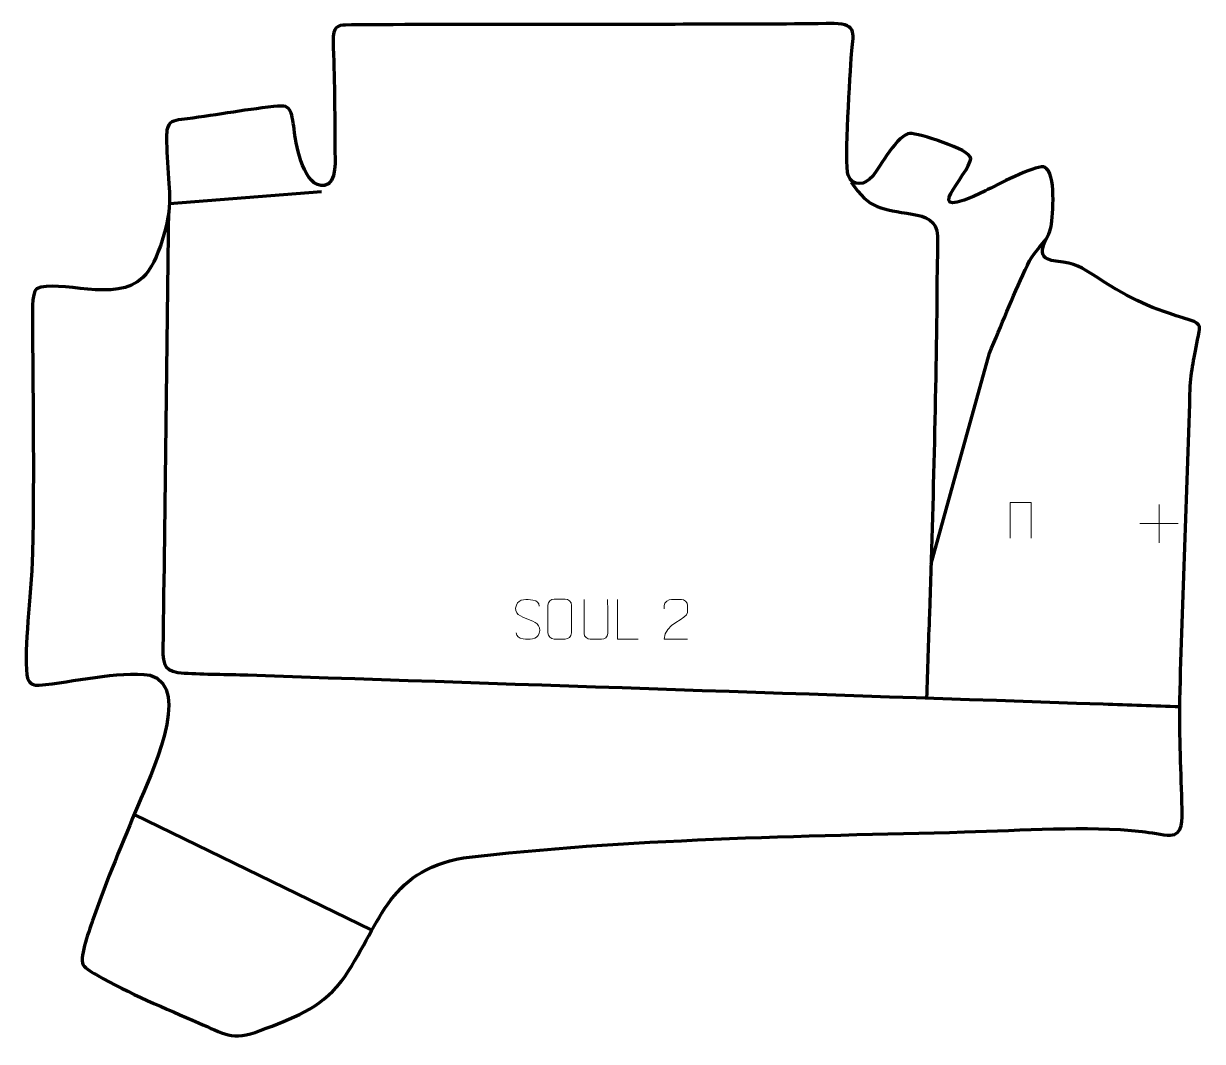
# Model space of a CAD drawing. Header units: millimetres. Extents: x -627 to 111, y -29 to 608.
import ezdxf

# ---------------------------------------------------------------- set-up
doc = ezdxf.new("R2010")
doc.units = ezdxf.units.MM
doc.header["$MEASUREMENT"] = 0
doc.layers.add('layer 2', color=7, linetype='Continuous')
doc.layers.add('layer 3', color=7, linetype='Continuous')

msp = doc.modelspace()

# ---------------------------------------------------------------- linework, layer by layer
at = {"layer": 'layer 2', "color": 142, "lineweight": 158}
for points in [[(-440.552, 502.8787), (-440.552, 502.8787), (-535.5859, 495.3121), (-535.5859, 495.3121)], [(-557.7141, 112.85), (-557.7141, 112.85), (-408.9288, 40.466), (-408.9288, 40.466)]]:
    msp.add_open_spline(points, degree=3, dxfattribs=at)
for points, knots in [([(-108.9701, 508.9163), (-97.2273, 491.6407), (-89.8586, 492.1408), (-70.712, 488.9019), (-70.712, 488.9019), (-62.334, 487.4848), (-55.2543, 484.9736), (-54.8763, 475.3167), (-54.8763, 475.3167), (-54.6285, 468.9851), (-55.1401, 460.7873), (-55.1863, 454.1937), (-55.1863, 454.1937), (-55.6713, 381.9584), (-57.5767, 310.6783), (-60.0045, 238.5065), (-60.0045, 238.5065), (-60.5947, 220.9606), (-61.1726, 203.4142), (-61.7654, 185.8683)], [0, 0, 0, 0, 0.16666667, 0.16666667, 0.16666667, 0.16666667, 0.33333333, 0.33333333, 0.33333333, 0.33333333, 0.5, 0.5, 0.5, 0.5, 0.66666667, 0.66666667, 0.66666667, 0.66666667, 1, 1, 1, 1]), ([(-536.2524, 489.1051), (-537.4211, 398.3682), (-538.3078, 307.5678), (-539.8064, 216.8425), (-539.8064, 216.8425), (-539.9861, 205.9652), (-538.2072, 202.0569), (-526.4963, 201.4261), (-526.4963, 201.4261), (-513.3507, 200.7181), (-499.7343, 200.6618), (-486.5202, 200.2609), (-486.5202, 200.2609), (-308.0641, 194.2124), (-129.608, 188.1669), (48.8481, 182.1206), (48.8481, 182.1206), (64.8168, 181.5796), (80.7856, 181.0385), (96.7544, 180.4975)], [0, 0, 0, 0, 0.16666667, 0.16666667, 0.16666667, 0.16666667, 0.33333333, 0.33333333, 0.33333333, 0.33333333, 0.5, 0.5, 0.5, 0.5, 0.66666667, 0.66666667, 0.66666667, 0.66666667, 1, 1, 1, 1]), ([(-58.9166, 269.9482), (-58.9166, 269.9482), (-45.066, 319.7397), (-45.066, 319.7397), (-45.066, 319.7397), (-45.066, 319.7397), (-22.4146, 401.7674), (-22.4146, 401.7674), (-22.4146, 401.7674), (-15.045, 418.9939), (-7.9134, 436.9497), (-0.1372, 453.9166), (-0.1372, 453.9166), (3.8655, 462.65), (6.9434, 465.8528), (12.9692, 472.9678)], [0, 0, 0, 0, 0.2, 0.2, 0.2, 0.2, 0.4, 0.4, 0.4, 0.4, 0.6, 0.6, 0.6, 0.6, 1, 1, 1, 1])]:
    msp.add_open_spline(points, degree=3, knots=knots, dxfattribs=at)
at = {"layer": 'layer 3', "color": 242, "lineweight": 158}
msp.add_open_spline([(-395.5389, 607.5411), (-356.6042, 607.604), (-317.6693, 607.6671), (-278.7345, 607.7302), (-278.7345, 607.7302), (-225.6905, 607.8159), (-172.6114, 607.5981), (-119.5762, 608.2447), (-119.5762, 608.2447), (-104.6497, 607.9572), (-107.7142, 601.4145), (-108.674, 588.9773), (-108.674, 588.9773), (-109.496, 577.3882), (-113.362, 520.737), (-110.7832, 513.3173), (-110.7832, 513.3173), (-108.0788, 505.5363), (-100.326, 507.1099), (-95.4196, 512.5609), (-95.4196, 512.5609), (-91.2295, 518.5103), (-79.3938, 539.1872), (-72.1616, 539.3868), (-72.1616, 539.3868), (-67.2543, 539.5221), (-34.0115, 529.6828), (-34.1522, 523.5763), (-34.1522, 523.5763), (-34.3661, 514.2938), (-70.257, 481.2754), (-24.7902, 503.5241), (-24.7902, 503.5241), (-18.1264, 506.8664), (5.0643, 519.0877), (11.5576, 518.4461), (11.5576, 518.4461), (11.5576, 518.4461), (12.1136, 518.2747), (12.1136, 518.2747), (12.1136, 518.2747), (19.5923, 514.7657), (17.2473, 488.2533), (16.2482, 481.1578), (16.2482, 481.1578), (15.0621, 473.8118), (2.7854, 461.3604), (19.2387, 459.4415), (19.2387, 459.4415), (32.2968, 457.9185), (34.2222, 456.1184), (45.1382, 449.104), (45.1382, 449.104), (67.5723, 434.6885), (78.0617, 430.2215), (103.2682, 422.4473), (103.2682, 422.4473), (110.9029, 420.0969), (109.3141, 418.0705), (107.8724, 410.2451), (107.8724, 410.2451), (105.376, 396.6942), (103.5117, 390.3264), (103.104, 376.0223), (103.104, 376.0223), (101.2698, 312.2712), (98.3149, 248.3549), (96.7991, 184.655), (96.7991, 184.655), (96.473, 161.6834), (97.4913, 139.2758), (98.2168, 116.3628), (98.2168, 116.3628), (98.4124, 110.1814), (99.0065, 99.74), (90.6614, 99.8281), (90.6614, 99.8281), (86.3739, 99.8732), (78.0299, 101.7359), (73.1236, 102.3094), (73.1236, 102.3094), (37.6259, 106.028), (-1.9808, 102.8081), (-37.9381, 101.9243), (-37.9381, 101.9243), (-138.5458, 99.4029), (-251.7581, 97.7047), (-351.5235, 85.6753), (-351.5235, 85.6753), (-400.6594, 76.9518), (-403.373, 43.1065), (-427.9088, 8.4002), (-427.9088, 8.4002), (-442.1423, -9.3976), (-458.4953, -14.5844), (-478.9145, -22.5083), (-478.9145, -22.5083), (-496.3567, -29.277), (-502.0262, -24.2324), (-517.4775, -17.5766), (-517.4775, -17.5766), (-537.4938, -8.9544), (-561.8097, 1.3016), (-580.54, 12.0114), (-580.54, 12.0114), (-582.9953, 13.4155), (-588.2914, 16.3695), (-589.7576, 18.8218), (-589.7576, 18.8218), (-592.134, 23.8989), (-585.2682, 41.9467), (-583.3001, 47.5975), (-583.3001, 47.5975), (-574.985, 71.8402), (-564.7876, 95.7367), (-554.987, 119.4274), (-554.987, 119.4274), (-548.4423, 135.0317), (-520.5307, 192.6364), (-547.7782, 200.1579), (-547.7782, 200.1579), (-568.09, 202.9172), (-596.2477, 195.6894), (-617.1074, 193.8674), (-617.1074, 193.8674), (-620.5308, 193.5683), (-622.6026, 194.6626), (-623.7547, 196.5902), (-623.7547, 196.5902), (-624.3603, 197.6034), (-624.7082, 198.8465), (-624.8668, 200.2387), (-624.8668, 200.2387), (-626.9415, 218.4468), (-622.1895, 246.1935), (-621.3913, 276.956), (-621.3913, 276.956), (-620.0939, 326.9592), (-621.4288, 384.6401), (-621.2983, 420.1085), (-621.2983, 420.1085), (-621.2821, 424.5092), (-622.1483, 439.7249), (-618.851, 442.1545), (-618.851, 442.1545), (-605.2712, 448.4646), (-568.9319, 432.8307), (-552.2141, 449.111), (-552.2141, 449.111), (-542.6375, 458.4371), (-535.1678, 485.5878), (-535.5195, 498.795), (-535.5195, 498.795), (-535.7833, 506.8125), (-538.2649, 536.2626), (-537.1861, 541.4351), (-537.1861, 541.4351), (-536.0366, 546.9464), (-533.1655, 547.546), (-528.189, 548.1449), (-528.189, 548.1449), (-509.4081, 550.4053), (-489.1716, 554.1151), (-470.5012, 556.3059), (-470.5012, 556.3059), (-463.0782, 557.177), (-461.3059, 556.161), (-460.007, 553.3039), (-460.007, 553.3039), (-458.6922, 550.412), (-457.9723, 545.6305), (-457.325, 540.032), (-457.325, 540.032), (-456.2988, 531.1546), (-451.347, 505.1644), (-438.6383, 506.8756), (-438.6383, 506.8756), (-430.4785, 507.9743), (-432.087, 523.9748), (-432.1043, 530.2151), (-432.1043, 530.2151), (-432.1738, 552.7735), (-432.3249, 574.8697), (-433.2426, 597.3753), (-433.2426, 597.3753), (-433.6032, 606.2171), (-430.0884, 607.2415), (-425.485, 607.3243), (-425.485, 607.3243), (-415.4707, 607.5043), (-405.5651, 607.5229), (-395.5389, 607.5411)], degree=3, knots=[0, 0, 0, 0, 0.02040816, 0.02040816, 0.02040816, 0.02040816, 0.04081633, 0.04081633, 0.04081633, 0.04081633, 0.06122449, 0.06122449, 0.06122449, 0.06122449, 0.08163265, 0.08163265, 0.08163265, 0.08163265, 0.10204082, 0.10204082, 0.10204082, 0.10204082, 0.12244898, 0.12244898, 0.12244898, 0.12244898, 0.14285714, 0.14285714, 0.14285714, 0.14285714, 0.16326531, 0.16326531, 0.16326531, 0.16326531, 0.18367347, 0.18367347, 0.18367347, 0.18367347, 0.20408163, 0.20408163, 0.20408163, 0.20408163, 0.2244898, 0.2244898, 0.2244898, 0.2244898, 0.24489796, 0.24489796, 0.24489796, 0.24489796, 0.26530612, 0.26530612, 0.26530612, 0.26530612, 0.28571429, 0.28571429, 0.28571429, 0.28571429, 0.30612245, 0.30612245, 0.30612245, 0.30612245, 0.32653061, 0.32653061, 0.32653061, 0.32653061, 0.34693878, 0.34693878, 0.34693878, 0.34693878, 0.36734694, 0.36734694, 0.36734694, 0.36734694, 0.3877551, 0.3877551, 0.3877551, 0.3877551, 0.40816327, 0.40816327, 0.40816327, 0.40816327, 0.42857143, 0.42857143, 0.42857143, 0.42857143, 0.44897959, 0.44897959, 0.44897959, 0.44897959, 0.46938776, 0.46938776, 0.46938776, 0.46938776, 0.48979592, 0.48979592, 0.48979592, 0.48979592, 0.51020408, 0.51020408, 0.51020408, 0.51020408, 0.53061224, 0.53061224, 0.53061224, 0.53061224, 0.55102041, 0.55102041, 0.55102041, 0.55102041, 0.57142857, 0.57142857, 0.57142857, 0.57142857, 0.59183673, 0.59183673, 0.59183673, 0.59183673, 0.6122449, 0.6122449, 0.6122449, 0.6122449, 0.63265306, 0.63265306, 0.63265306, 0.63265306, 0.65306122, 0.65306122, 0.65306122, 0.65306122, 0.67346939, 0.67346939, 0.67346939, 0.67346939, 0.69387755, 0.69387755, 0.69387755, 0.69387755, 0.71428571, 0.71428571, 0.71428571, 0.71428571, 0.73469388, 0.73469388, 0.73469388, 0.73469388, 0.75510204, 0.75510204, 0.75510204, 0.75510204, 0.7755102, 0.7755102, 0.7755102, 0.7755102, 0.79591837, 0.79591837, 0.79591837, 0.79591837, 0.81632653, 0.81632653, 0.81632653, 0.81632653, 0.83673469, 0.83673469, 0.83673469, 0.83673469, 0.85714286, 0.85714286, 0.85714286, 0.85714286, 0.87755102, 0.87755102, 0.87755102, 0.87755102, 0.89795918, 0.89795918, 0.89795918, 0.89795918, 0.91836735, 0.91836735, 0.91836735, 0.91836735, 0.93877551, 0.93877551, 0.93877551, 0.93877551, 0.95918367, 0.95918367, 0.95918367, 0.95918367, 1, 1, 1, 1], dxfattribs=at)
at = {"layer": 'layer 3', "color": 250, "lineweight": 9}
for points, knots in [([(-9.3901, 286.0045), (-9.3901, 286.0045), (-9.3901, 308.3548), (-9.3901, 308.3548), (-9.3901, 308.3548), (-9.3901, 308.3548), (3.7282, 308.3548), (3.7282, 308.3548), (3.7282, 308.3548), (3.7282, 308.3548), (3.7282, 286.0045), (3.7282, 286.0045)], [0, 0, 0, 0, 0.25, 0.25, 0.25, 0.25, 0.5, 0.5, 0.5, 0.5, 1, 1, 1, 1]), ([(-311.3601, 235.2456), (-315.6084, 236.716), (-320.5165, 238.5118), (-318.5114, 244.0321), (-318.5114, 244.0321), (-317.0079, 248.172), (-311.7943, 247.7835), (-308.1907, 247.1824), (-308.1907, 247.1824), (-305.3301, 246.7052), (-304.4654, 245.492), (-304.1548, 243.4079)], [0, 0, 0, 0, 0.25, 0.25, 0.25, 0.25, 0.5, 0.5, 0.5, 0.5, 1, 1, 1, 1]), ([(-294.8797, 247.722), (-292.554, 247.722), (-290.2279, 247.722), (-287.9018, 247.722), (-287.9018, 247.722), (-285.9552, 247.7576), (-283.9638, 246.266), (-283.9371, 243.8284), (-283.9371, 243.8284), (-283.9375, 238.0815), (-283.9375, 232.3342), (-283.9371, 226.5865), (-283.9371, 226.5865), (-284.0769, 224.2631), (-285.7541, 222.7835), (-287.9018, 222.7727), (-287.9018, 222.7727), (-290.2337, 222.7731), (-292.5656, 222.7731), (-294.8971, 222.7727), (-294.8971, 222.7727), (-296.8221, 222.6673), (-298.7942, 224.5518), (-298.783, 226.5691), (-298.783, 226.5691), (-298.7827, 232.3392), (-298.7827, 238.1089), (-298.783, 243.8782), (-298.783, 243.8782), (-298.7788, 246.0163), (-297.0321, 247.7355), (-294.8797, 247.722)], [0, 0, 0, 0, 0.11111111, 0.11111111, 0.11111111, 0.11111111, 0.22222222, 0.22222222, 0.22222222, 0.22222222, 0.33333333, 0.33333333, 0.33333333, 0.33333333, 0.44444444, 0.44444444, 0.44444444, 0.44444444, 0.55555556, 0.55555556, 0.55555556, 0.55555556, 0.66666667, 0.66666667, 0.66666667, 0.66666667, 0.77777778, 0.77777778, 0.77777778, 0.77777778, 1, 1, 1, 1]), ([(-261.3689, 247.553), (-261.3693, 242.0135), (-261.2735, 231.8117), (-261.2731, 226.2713), (-261.2731, 226.2713), (-261.4129, 224.0318), (-263.0901, 222.6056), (-265.2378, 222.5951), (-265.2378, 222.5951), (-267.5697, 222.5955), (-269.9016, 222.5955), (-272.2331, 222.5951), (-272.2331, 222.5951), (-274.1581, 222.4936), (-276.1302, 224.3101), (-276.119, 226.2546), (-276.119, 226.2546), (-276.1187, 231.8165), (-276.0233, 241.9919), (-276.0237, 247.553)], [0, 0, 0, 0, 0.16666667, 0.16666667, 0.16666667, 0.16666667, 0.33333333, 0.33333333, 0.33333333, 0.33333333, 0.5, 0.5, 0.5, 0.5, 0.66666667, 0.66666667, 0.66666667, 0.66666667, 1, 1, 1, 1]), ([(-242.2216, 222.5952), (-242.2216, 222.5952), (-255.1707, 222.5952), (-255.1707, 222.5952), (-255.1707, 222.5952), (-255.1707, 222.5952), (-255.1707, 247.5488), (-255.1707, 247.5488)], [0, 0, 0, 0, 0.33333333, 0.33333333, 0.33333333, 0.33333333, 1, 1, 1, 1]), ([(-211.3247, 222.5849), (-216.2391, 222.5852), (-221.1535, 222.5852), (-226.0676, 222.5849), (-226.0676, 222.5849), (-226.0676, 232.5172), (-211.4166, 235.1584), (-211.3247, 239.4687), (-211.3247, 239.4687), (-211.325, 240.8928), (-211.325, 242.3165), (-211.3247, 243.7398), (-211.3247, 243.7398), (-211.3416, 245.8169), (-213.4644, 247.5417), (-215.1354, 247.559), (-215.1354, 247.559), (-217.2086, 247.5586), (-219.2815, 247.5586), (-221.3539, 247.559), (-221.3539, 247.559), (-223.176, 247.5755), (-226.0007, 245.7834), (-226.0676, 243.6898), (-226.0676, 243.6898), (-226.0676, 243.6898), (-226.0676, 241.635), (-226.0676, 241.635)], [0, 0, 0, 0, 0.125, 0.125, 0.125, 0.125, 0.25, 0.25, 0.25, 0.25, 0.375, 0.375, 0.375, 0.375, 0.5, 0.5, 0.5, 0.5, 0.625, 0.625, 0.625, 0.625, 0.75, 0.75, 0.75, 0.75, 1, 1, 1, 1]), ([(-311.3601, 235.2455), (-307.3415, 233.5988), (-302.312, 231.7105), (-304.146, 226.3502), (-304.146, 226.3502), (-305.6058, 222.0838), (-310.5166, 222.3405), (-314.2427, 222.8952), (-314.2427, 222.8952), (-316.9927, 223.305), (-318.2136, 224.5185), (-318.5916, 226.6307)], [0, 0, 0, 0, 0.25, 0.25, 0.25, 0.25, 0.5, 0.5, 0.5, 0.5, 1, 1, 1, 1])]:
    msp.add_open_spline(points, degree=3, knots=knots, dxfattribs=at)
for points in [[(83.7433, 307.0519), (83.7433, 307.0519), (83.7433, 283.074), (83.7433, 283.074)], [(71.7544, 295.0629), (71.7544, 295.0629), (95.7323, 295.0629), (95.7323, 295.0629)]]:
    msp.add_open_spline(points, degree=3, dxfattribs=at)

doc.saveas('drawing.dxf')
